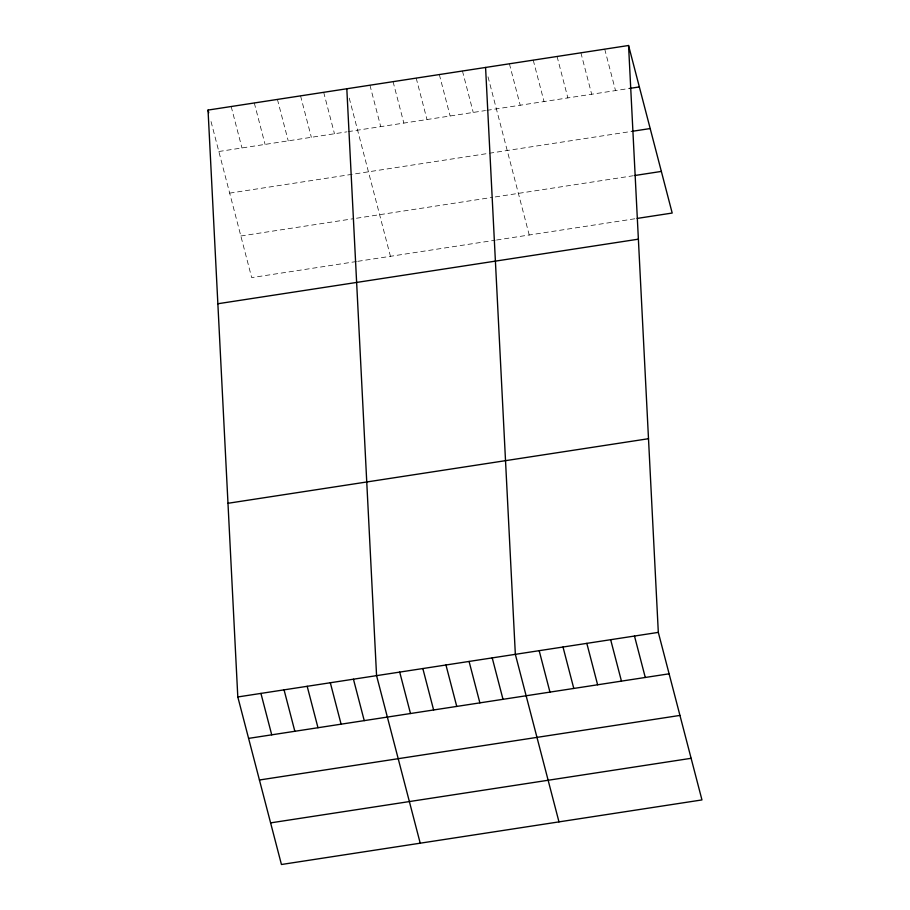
<?xml version="1.0" encoding="UTF-8"?>
<svg xmlns="http://www.w3.org/2000/svg" width="910" height="910" viewBox="0 0 910 910"><rect width="100%" height="100%" fill="white"/><g stroke="black" fill="none" stroke-linecap="round" stroke-linejoin="round"><path stroke-width="0.68" stroke-dasharray="4.55 3.41" d="M218.832 151.504L346.721 131.87M348.075 131.654L485.485 110.554M486.85 110.349L629.538 88.429M229.673 193.125L631.961 131.347M240.843 235.997L353.762 218.662M356.481 218.241L492.537 197.345M495.256 196.935L633.326 175.732M356.436 261.534L251.683 277.618L210.483 119.438M357.801 261.318L495.211 240.217M496.576 240.012L635.749 218.639M604.729 49.163L615.524 90.59M580.899 52.814L591.693 94.242M557.068 56.477L567.863 97.905M533.237 60.14L544.032 101.567M509.407 63.802L520.202 105.219M488.022 76.815L529.222 234.996M462.451 71.014L473.245 112.43M439.325 74.563L450.12 115.991M416.2 78.112L426.983 119.54M393.063 81.661L403.858 123.089M369.938 85.221L380.733 126.638M349.247 98.121L390.447 256.313M323.687 92.319L334.471 133.747M300.55 95.868L311.345 137.296M277.425 99.429L288.22 140.845M254.299 102.978L265.083 144.406M231.174 106.527L241.958 147.955"/><path stroke-width="1.36" d="M628.56 45.5L658.317 632.382L701.963 799.924L281.44 864.5L237.806 696.958L208.037 110.076L628.56 45.5L672.194 213.042L637.159 218.423M629.538 88.429L639.343 86.928M631.961 131.347L650.184 128.549M634.725 175.516L661.354 171.421M217.865 303.747L638.376 239.171M227.978 503.287L648.5 438.711M237.806 696.958L658.317 632.382M248.589 738.385L669.112 673.809M259.43 780.006L679.952 715.419M270.6 822.879L691.122 758.303M634.486 636.044L645.281 677.461M610.655 639.696L621.45 681.124M586.825 643.359L597.62 684.786M563.006 647.021L573.789 688.449M539.175 650.673L549.958 692.101M558.979 821.878L515.344 654.336L485.576 67.454M492.219 657.885L503.002 699.312M469.082 661.445L479.877 702.861M445.957 664.994L456.752 706.422M422.832 668.543L433.615 709.971M399.706 672.092L410.49 713.52M420.215 843.183L376.569 675.652L346.812 88.77M208.037 110.076L208.743 112.749M353.444 679.201L364.239 720.629M330.319 682.75L341.102 724.178M307.182 686.299L317.977 727.727M284.056 689.86L294.851 731.287M260.931 693.409L271.726 734.836"/></g></svg>
